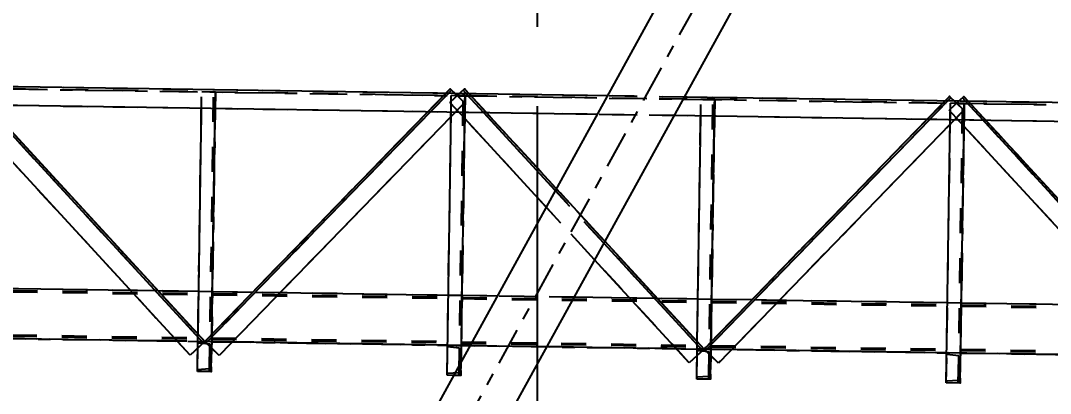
# Model space of a CAD drawing. Header units: millimetres. Extents: x 2368 to 8313, y 7493 to 11698.
# Drawn here: x 3977.2 to 4059.7, y 11271.9 to 11301.7 of the extents above; entities that cross this region are included whole.
import ezdxf

# ---------------------------------------------------------------- set-up
doc = ezdxf.new("R2010")
doc.units = ezdxf.units.MM
for name, pattern in [('CENTER', [50.8, 31.75, -6.35, 6.35, -6.35]), ('XKITLINE00', [0]), ('XKITLINE02', [4, 2, -2]), ('XKITLINE03', [6, 3, -1, 1, -1])]:
    doc.linetypes.add(name, pattern=pattern)
doc.styles.add('ROMANS', font='romans.shx')
doc.dimstyles.new('MD300', dxfattribs={"dimtxt": 2.5, "dimasz": 2.5, "dimexe": 1, "dimexo": 1, "dimgap": 0.5, "dimtad": 1, "dimdec": 1, "dimlfac": 50, "dimrnd": 0.5, "dimdsep": 46, "dimtxsty": 'ROMANS', "dimcen": 1, "dimclrd": 146, "dimclre": 146, "dimclrt": 30, "dimadec": 1, "dimazin": 2, "dimtfac": 1, "dimtdec": 1, "dimtmove": 0, "dimatfit": 1, "dimfxl": 1, "dimtolj": 1, "dimtzin": 0, "dimlwd": -1, "dimlwe": -1, "dimarcsym": 0})

# ---------------------------------------------------------------- blocks, each defined once
blk = doc.blocks.new('*D34')
at = {"color": 146, "transparency": 16777216}
for p, q in [((3908.589, 11276.547), (3908.589, 10991.038)), ((4244.133, 11249.201), (4244.133, 10991.038)), ((4241.633, 10992.038), (3911.089, 10992.038))]:
    blk.add_line(p, q, dxfattribs=at)
for points in [[(3911.089, 10992.455), (3911.089, 10991.621), (3908.589, 10992.038)], [(4241.633, 10992.455), (4241.633, 10991.621), (4244.133, 10992.038)]]:
    blk.add_solid(points, dxfattribs=at)
at = {"layer": 'Defpoints', "color": 0, "transparency": 16777216}
for p in [(3908.589, 11277.547), (4244.133, 11250.201), (3908.589, 10992.038)]:
    blk.add_point(p, dxfattribs=at)
at = {"color": 30, "transparency": 16777216, "insert": (4076.361, 10993.788), "char_height": 2.5, "attachment_point": 5, "style": 'ROMANS'}
blk.add_mtext('\\A1;16777', dxfattribs=at)
blk = doc.blocks.new('*D36')
at = {"color": 146, "transparency": 16777216}
for p, q in [((3888.588, 11276.272), (3888.588, 10979.265)), ((5216.588, 11054.98), (5216.588, 10979.265)), ((3891.088, 10980.265), (5214.088, 10980.265))]:
    blk.add_line(p, q, dxfattribs=at)
for points in [[(3891.088, 10980.681), (3891.088, 10979.848), (3888.588, 10980.265)], [(5214.088, 10980.681), (5214.088, 10979.848), (5216.588, 10980.265)]]:
    blk.add_solid(points, dxfattribs=at)
at = {"layer": 'Defpoints', "color": 0, "transparency": 16777216}
for p in [(3888.588, 11277.272), (5216.588, 11055.98), (5216.588, 10980.265)]:
    blk.add_point(p, dxfattribs=at)
at = {"color": 30, "transparency": 16777216, "insert": (4552.588, 10982.015), "char_height": 2.5, "attachment_point": 5, "style": 'ROMANS'}
blk.add_mtext('\\A1;66400', dxfattribs=at)
blk = doc.blocks.new('*D38')
at = {"color": 146, "transparency": 16777216}
for p, q in [((3888.584, 11276.27), (3888.584, 10968.162)), ((6544.588, 11276.271), (6544.588, 10968.162)), ((6542.088, 10969.162), (3891.084, 10969.162))]:
    blk.add_line(p, q, dxfattribs=at)
for points in [[(3891.084, 10969.579), (3891.084, 10968.745), (3888.584, 10969.162)], [(6542.088, 10969.579), (6542.088, 10968.745), (6544.588, 10969.162)]]:
    blk.add_solid(points, dxfattribs=at)
at = {"layer": 'Defpoints', "color": 0, "transparency": 16777216}
for p in [(3888.584, 11277.27), (6544.588, 11277.271), (3888.584, 10969.162)]:
    blk.add_point(p, dxfattribs=at)
at = {"color": 30, "transparency": 16777216, "insert": (5216.586, 10970.912), "char_height": 2.5, "attachment_point": 5, "style": 'ROMANS'}
blk.add_mtext('\\A1;132800', dxfattribs=at)

msp = doc.modelspace()

# ---------------------------------------------------------------- linework, layer by layer
at = {"color": 6, "linetype": 'CENTER'}
msp.add_line((4018.5882, 10907.5139), (4018.5882, 11495.735), dxfattribs=at)
at = {"color": 8, "linetype": 'XKITLINE03'}
for p, q in [((3986.5881, 11221.7207), (4068.5881, 11370.7429)), ((3986.5882, 11221.7207), (4068.5882, 11370.7429))]:
    msp.add_line(p, q, dxfattribs=at)
at = {"color": 8, "linetype": 'XKITLINE00'}
for p, q in [((4052.4391, 11347.0387), (3991.0279, 11235.4334)), ((4057.2288, 11344.4548), (3995.8176, 11232.8495))]:
    msp.add_line(p, q, dxfattribs=at)
at = {"color": 1, "linetype": 'XKITLINE03'}
for p, q in [((3910.3562, 11297.2447), (4163.2388, 11293.4062)), ((3910.3562, 11297.2447), (4163.2388, 11293.4062)), ((3972.7602, 11296.8481), (3991.9359, 11276.0043)), ((3991.936, 11276.0042), (3972.7602, 11296.848)), ((4011.5929, 11296.2564), (3991.936, 11276.0042)), ((3991.936, 11276.0042), (4011.5929, 11296.2563)), ((3992.7894, 11295.9935), (3992.4495, 11273.5961)), ((3992.4495, 11273.5961), (3992.7894, 11295.9935)), ((4012.7556, 11296.241), (4031.9313, 11275.3972)), ((4031.9314, 11275.3971), (4012.7556, 11296.241)), ((4012.7871, 11295.69), (4012.4472, 11273.2926)), ((4012.4472, 11273.2926), (4012.7871, 11295.6899)), ((4051.5883, 11295.6493), (4031.9314, 11275.3972)), ((4031.9314, 11275.3971), (4051.5883, 11295.6492)), ((4032.7848, 11295.3865), (4032.4449, 11272.9891)), ((4032.4449, 11272.989), (4032.7848, 11295.3864)), ((4052.4426, 11272.6855), (4052.7825, 11295.0829)), ((4052.7825, 11295.0829), (4052.4426, 11272.6855)), ((4052.7509, 11295.634), (4071.9267, 11274.7901)), ((4071.9267, 11274.79), (4052.751, 11295.6339)), ((3908.5888, 11277.2708), (4162.4655, 11273.4162)), ((4162.4655, 11273.4162), (3908.5888, 11277.2708)), ((3992.4859, 11275.9958), (3992.4859, 11275.9958)), ((4012.4836, 11275.6923), (4012.4836, 11275.6923)), ((4032.4813, 11275.3888), (4032.4813, 11275.3888)), ((4052.479, 11275.0852), (4052.479, 11275.0852))]:
    msp.add_line(p, q, dxfattribs=at)
at = {"color": 3, "linetype": 'XKITLINE02'}
for p, q in [((4162.5675, 11293.5864), (3912.328, 11297.3848)), ((4162.5664, 11293.4164), (3912.328, 11297.2147)), ((4162.5664, 11293.4164), (3912.328, 11297.2147)), ((3991.8182, 11275.8958), (3972.6425, 11296.7397)), ((3991.936, 11276.0042), (3972.7602, 11296.848)), ((4162.5582, 11292.0864), (3912.328, 11295.8846)), ((3991.3496, 11273.6128), (3991.6895, 11296.0102)), ((3991.3914, 11276.3599), (3991.6896, 11296.0102)), ((3992.7894, 11295.9935), (3991.6895, 11296.0102)), ((3992.7894, 11295.9935), (3991.6896, 11296.0102)), ((4011.5929, 11296.2564), (3991.936, 11276.0042)), ((4011.7078, 11296.1449), (3992.0508, 11275.8928)), ((3992.3095, 11273.5983), (3992.6495, 11295.9956)), ((3992.3095, 11273.5982), (3992.6494, 11295.9956)), ((3992.4495, 11273.5961), (3992.7894, 11295.9935)), ((3992.4913, 11276.3465), (3992.7894, 11295.9935)), ((4011.2311, 11295.8835), (4009.7961, 11294.4051)), ((4011.4508, 11295.8802), (4010.0159, 11294.4018)), ((4012.7556, 11296.241), (4011.5781, 11295.1577)), ((4012.3485, 11295.8666), (4011.5781, 11295.1578)), ((4012.7411, 11295.142), (4011.5929, 11296.2564)), ((4011.7077, 11296.1449), (4011.5929, 11296.2563)), ((4012.741, 11295.1419), (4011.9888, 11295.872)), ((4031.8136, 11275.2888), (4012.6378, 11296.1326)), ((4031.9314, 11275.3971), (4012.7556, 11296.241)), ((4014.2899, 11294.3369), (4012.8902, 11295.8584)), ((4014.5104, 11294.3336), (4013.1107, 11295.855)), ((3990.7585, 11274.9209), (3971.5827, 11295.7648)), ((4012.7411, 11295.142), (3993.0841, 11274.8899)), ((4011.3473, 11273.3093), (4011.6872, 11295.7066)), ((4012.7596, 11293.8735), (4011.5781, 11295.1578)), ((4030.7539, 11274.3138), (4011.5781, 11295.1577)), ((4012.741, 11295.1419), (4011.6618, 11294.0301)), ((4011.6671, 11294.3767), (4011.6873, 11295.7067)), ((4012.7871, 11295.6899), (4011.6872, 11295.7066)), ((4012.7871, 11295.69), (4011.6873, 11295.7067)), ((4012.3072, 11273.2947), (4012.6472, 11295.6921)), ((4012.3072, 11273.2947), (4012.6471, 11295.6921)), ((4012.4472, 11273.2926), (4012.7871, 11295.6899)), ((4012.767, 11294.3601), (4012.7871, 11295.69)), ((4030.3427, 11295.5934), (4024.1826, 11295.687)), ((4031.345, 11273.0057), (4031.6849, 11295.4031)), ((4031.3867, 11275.7528), (4031.685, 11295.4031)), ((4032.7848, 11295.3864), (4031.6849, 11295.4031)), ((4032.7848, 11295.3865), (4031.685, 11295.4031)), ((4051.5883, 11295.6493), (4031.9314, 11275.3972)), ((4051.7031, 11295.5379), (4032.0462, 11275.2857)), ((4032.3049, 11272.9912), (4032.6448, 11295.3886)), ((4032.3049, 11272.9912), (4032.6448, 11295.3885)), ((4032.4449, 11272.989), (4032.7848, 11295.3864)), ((4032.4867, 11275.7395), (4032.7848, 11295.3865)), ((4051.2265, 11295.2765), (4049.7915, 11293.7981)), ((4051.4462, 11295.2731), (4050.0113, 11293.7947)), ((4051.3427, 11272.7022), (4051.6826, 11295.0996)), ((4052.3439, 11295.2595), (4051.5734, 11294.5507)), ((4052.751, 11295.6339), (4051.5735, 11294.5506)), ((4052.7364, 11294.5349), (4051.5883, 11295.6493)), ((4051.7031, 11295.5378), (4051.5883, 11295.6492)), ((4051.6625, 11293.7697), (4051.6827, 11295.0996)), ((4052.7825, 11295.0829), (4051.6826, 11295.0996)), ((4052.7825, 11295.0829), (4051.6827, 11295.0996)), ((4052.7364, 11294.5349), (4051.9842, 11295.265)), ((4052.3026, 11272.6876), (4052.6425, 11295.085)), ((4052.3026, 11272.6877), (4052.6425, 11295.085)), ((4052.4426, 11272.6855), (4052.7825, 11295.0829)), ((4071.809, 11274.6817), (4052.6332, 11295.5256)), ((4071.9267, 11274.79), (4052.751, 11295.6339)), ((4052.7623, 11293.753), (4052.7825, 11295.0829)), ((4054.2853, 11293.7299), (4052.8856, 11295.2513)), ((4054.5058, 11293.7265), (4053.1061, 11295.2479)), ((4029.524, 11294.1057), (4023.364, 11294.1992)), ((4052.7364, 11294.5349), (4033.0795, 11274.2828)), ((4052.755, 11293.2664), (4051.5734, 11294.5507)), ((4070.7492, 11273.7068), (4051.5735, 11294.5506)), ((4052.7364, 11294.5349), (4051.6572, 11293.423)), ((4023.902, 11283.8886), (4020.0153, 11288.1135)), ((4023.9834, 11284.0365), (4020.0967, 11288.2613)), ((4023.1697, 11282.5577), (4019.283, 11286.7826)), ((4162.522, 11277.1394), (3908.6453, 11280.994)), ((4162.522, 11277.1393), (3908.6453, 11280.994)), ((4162.5236, 11277.2458), (3908.6469, 11281.1004)), ((4162.5237, 11277.2454), (3908.6469, 11281.1001)), ((4162.5262, 11277.4157), (3908.6495, 11281.2704)), ((4162.5262, 11277.4157), (3908.6495, 11281.2704)), ((4162.5263, 11277.4154), (3908.6495, 11281.27)), ((3988.2024, 11280.0625), (3985.9976, 11280.096)), ((3992.5467, 11279.9966), (3991.4468, 11280.0133)), ((3997.961, 11279.9144), (3995.7636, 11279.9477)), ((4012.5444, 11279.6929), (4011.4445, 11279.7096)), ((4021.5184, 11279.5567), (4015.3583, 11279.6502)), ((4028.198, 11279.4553), (4025.9931, 11279.4887)), ((4032.5421, 11279.3893), (4031.4422, 11279.406)), ((4037.9562, 11279.3071), (4035.7588, 11279.3405)), ((4052.5397, 11279.0857), (4051.4399, 11279.1024)), ((4162.4655, 11273.4162), (3908.5888, 11277.2708)), ((4162.4655, 11273.4162), (3908.5888, 11277.2708)), ((4162.4681, 11273.5862), (3908.5914, 11277.4408)), ((4162.4681, 11273.5858), (3908.5914, 11277.4405)), ((4162.4697, 11273.6926), (3908.593, 11277.5472)), ((4162.4697, 11273.6925), (3908.593, 11277.5472)), ((3994.1345, 11275.972), (3989.73, 11276.0389)), ((3994.1342, 11275.9717), (3989.7303, 11276.0385)), ((3991.3914, 11276.3599), (3991.3949, 11276.5924)), ((3992.4913, 11276.3465), (3992.4948, 11276.5799)), ((3991.936, 11276.0042), (3990.7585, 11274.9209)), ((3991.8182, 11275.8959), (3991.3782, 11275.4911)), ((3991.384, 11275.8765), (3991.386, 11276.0125)), ((3992.3427, 11275.7852), (3991.384, 11275.8765)), ((3992.4859, 11275.9958), (3991.386, 11276.0125)), ((3993.0841, 11274.8899), (3991.936, 11276.0042)), ((3992.4781, 11275.478), (3991.936, 11276.0042)), ((3992.3127, 11273.811), (3992.3427, 11275.7852)), ((3992.4495, 11273.5961), (3992.4859, 11275.9958)), ((4011.3817, 11275.573), (4011.3837, 11275.709)), ((4012.3404, 11275.4816), (4011.3817, 11275.573)), ((4012.4836, 11275.6923), (4011.3837, 11275.709)), ((4012.4837, 11275.6934), (4011.3838, 11275.7101)), ((4012.4837, 11275.6931), (4011.3838, 11275.7098)), ((4012.3104, 11273.5075), (4012.3404, 11275.4816)), ((4012.4472, 11273.2926), (4012.4836, 11275.6923)), ((4019.3352, 11275.589), (4013.1751, 11275.6826)), ((4019.3354, 11275.5894), (4013.1753, 11275.6829)), ((4034.1297, 11275.3647), (4029.7256, 11275.4316)), ((4034.1294, 11275.3644), (4029.7259, 11275.4313)), ((4031.9314, 11275.3971), (4030.7539, 11274.3138)), ((4031.8136, 11275.2889), (4031.3736, 11274.8841)), ((4031.3794, 11275.2695), (4031.3814, 11275.4054)), ((4032.3381, 11275.1781), (4031.3794, 11275.2695)), ((4032.4813, 11275.3888), (4031.3814, 11275.4054)), ((4031.3867, 11275.7528), (4031.3903, 11275.9853)), ((4033.0795, 11274.2828), (4031.9314, 11275.3972)), ((4032.4735, 11274.8709), (4031.9314, 11275.3971)), ((4032.4449, 11272.989), (4032.4813, 11275.3888)), ((4032.4867, 11275.7395), (4032.4902, 11275.9729)), ((4012.4472, 11273.2926), (4012.4639, 11274.39)), ((4032.3081, 11273.2039), (4032.3381, 11275.1781)), ((4051.3771, 11274.9659), (4051.3791, 11275.1019)), ((4052.3358, 11274.8746), (4051.3771, 11274.9659)), ((4052.479, 11275.0852), (4051.3791, 11275.1019)), ((4052.479, 11275.0861), (4051.3792, 11275.1028)), ((4052.479, 11275.0858), (4051.3792, 11275.1025)), ((4052.3058, 11272.9004), (4052.3358, 11274.8746)), ((4052.4426, 11272.6855), (4052.479, 11275.0852)), ((3991.3517, 11273.7488), (3991.3496, 11273.6128)), ((3992.4495, 11273.5961), (3991.3496, 11273.6128)), ((3992.3127, 11273.811), (3991.3517, 11273.7488)), ((4011.3494, 11273.4452), (4011.3473, 11273.3093)), ((4012.4472, 11273.2926), (4011.3473, 11273.3093)), ((4012.3104, 11273.5075), (4011.3494, 11273.4452)), ((4012.4472, 11273.2926), (4011.8649, 11273.3014)), ((4012.4472, 11273.2926), (4011.8649, 11273.3014)), ((4031.3471, 11273.1417), (4031.345, 11273.0057)), ((4032.4449, 11272.989), (4031.345, 11273.0057)), ((4032.3081, 11273.2039), (4031.3471, 11273.1417)), ((4051.3448, 11272.8382), (4051.3427, 11272.7022)), ((4052.3058, 11272.9004), (4051.3448, 11272.8382)), ((4052.4426, 11272.6855), (4051.3427, 11272.7022))]:
    msp.add_line(p, q, dxfattribs=at)
at = {"color": 7, "linetype": 'XKITLINE00'}
for p, q in [((4024.1826, 11295.687), (3941.2483, 11296.9458)), ((4011.5929, 11296.2563), (4011.2311, 11295.8835)), ((4011.7077, 11296.1449), (4011.4508, 11295.8802)), ((4011.7077, 11296.1449), (4011.5929, 11296.2563)), ((4011.9888, 11295.872), (4011.7077, 11296.1449)), ((4012.7556, 11296.241), (4012.3485, 11295.8666)), ((4012.8902, 11295.8584), (4012.6378, 11296.1327)), ((4013.1107, 11295.855), (4012.7556, 11296.241)), ((4023.364, 11294.1992), (3942.2858, 11295.4299)), ((4117.0495, 11294.2773), (4030.3427, 11295.5934)), ((4051.5883, 11295.6492), (4051.2265, 11295.2765)), ((4051.7031, 11295.5378), (4051.4462, 11295.2731)), ((4051.7031, 11295.5378), (4051.5883, 11295.6492)), ((4051.9842, 11295.265), (4051.7031, 11295.5378)), ((4052.7509, 11295.634), (4052.3439, 11295.2595)), ((4052.8856, 11295.2513), (4052.6332, 11295.5256)), ((4053.1061, 11295.2479), (4052.7509, 11295.634)), ((3990.7584, 11274.921), (3972.7642, 11294.4805)), ((3991.8182, 11275.8959), (3974.2945, 11294.944)), ((3991.9359, 11276.0043), (3974.515, 11294.9407)), ((3991.3949, 11276.5924), (3991.6694, 11294.6803)), ((4009.7961, 11294.4051), (3991.936, 11276.0042)), ((4010.0159, 11294.4018), (3992.0508, 11275.8927)), ((3992.4948, 11276.5799), (3992.7693, 11294.6636)), ((4011.3474, 11273.3093), (4011.6671, 11294.3767)), ((4012.4639, 11274.39), (4012.767, 11294.3601)), ((4020.0153, 11288.1135), (4014.2899, 11294.3369)), ((4020.0967, 11288.2613), (4014.5104, 11294.3336)), ((4011.6618, 11294.0301), (3993.0841, 11274.8898)), ((4019.283, 11286.7826), (4012.7596, 11293.8735)), ((4118.0754, 11292.7616), (4029.524, 11294.1057)), ((4031.3903, 11275.9853), (4031.6648, 11294.0732)), ((4049.7915, 11293.7981), (4031.9314, 11275.3971)), ((4050.0113, 11293.7947), (4032.0462, 11275.2857)), ((4032.4902, 11275.9729), (4032.7646, 11294.0565)), ((4051.6572, 11293.423), (4033.0795, 11274.2827)), ((4051.3427, 11272.7022), (4051.6625, 11293.7697)), ((4052.4426, 11272.6855), (4052.7623, 11293.753)), ((4071.809, 11274.6818), (4054.2853, 11293.7299)), ((4071.9267, 11274.7901), (4054.5058, 11293.7265)), ((4070.7492, 11273.7068), (4052.755, 11293.2664)), ((4031.8136, 11275.2889), (4023.902, 11283.8886)), ((4031.9313, 11275.3972), (4023.9834, 11284.0365)), ((4030.7538, 11274.3139), (4023.1697, 11282.5577)), ((3985.9976, 11280.096), (3972.549, 11280.3002)), ((3991.4468, 11280.0133), (3988.2024, 11280.0625)), ((3995.7636, 11279.9477), (3992.5467, 11279.9966)), ((4011.4445, 11279.7096), (3997.961, 11279.9144)), ((4015.3583, 11279.6502), (4012.5444, 11279.6929)), ((4025.9931, 11279.4887), (4021.5184, 11279.5567)), ((4031.4422, 11279.406), (4028.198, 11279.4553)), ((4035.7588, 11279.3405), (4032.5421, 11279.3893)), ((4051.4399, 11279.1024), (4037.9562, 11279.3071)), ((4065.9887, 11278.8815), (4052.5397, 11279.0857)), ((3989.73, 11276.0389), (3972.4883, 11276.3006)), ((3989.7303, 11276.0385), (3972.4883, 11276.3003)), ((3991.3497, 11273.6128), (3991.3914, 11276.3599)), ((3992.4495, 11273.5961), (3992.4913, 11276.3465)), ((3991.3782, 11275.4911), (3990.7584, 11274.921)), ((3991.9359, 11276.0043), (3991.8182, 11275.8959)), ((3992.0508, 11275.8927), (3991.936, 11276.0042)), ((3993.0841, 11274.8898), (3992.4781, 11275.478)), ((4011.3838, 11275.7098), (3994.1342, 11275.9717)), ((4011.3838, 11275.7101), (3994.1345, 11275.972)), ((4013.1753, 11275.6829), (4012.4837, 11275.6934)), ((4013.1751, 11275.6826), (4012.4837, 11275.6931)), ((4029.7259, 11275.4313), (4019.3352, 11275.589)), ((4029.7256, 11275.4316), (4019.3354, 11275.5894)), ((4031.345, 11273.0058), (4031.3867, 11275.7528)), ((4031.9313, 11275.3972), (4031.8136, 11275.2889)), ((4032.0462, 11275.2857), (4031.9314, 11275.3971)), ((4032.4449, 11272.9891), (4032.4867, 11275.7395)), ((4051.3792, 11275.1025), (4034.1294, 11275.3644)), ((4051.3792, 11275.1028), (4034.1297, 11275.3647)), ((4031.3736, 11274.8841), (4030.7538, 11274.3139)), ((4033.0795, 11274.2827), (4032.4735, 11274.8709)), ((4069.7211, 11274.8243), (4052.479, 11275.0861)), ((4069.7215, 11274.824), (4052.479, 11275.0858)), ((3992.4495, 11273.5961), (3991.3496, 11273.6128)), ((3992.4495, 11273.5961), (3991.3497, 11273.6128)), ((4011.8649, 11273.3014), (4011.3473, 11273.3093)), ((4011.8649, 11273.3014), (4011.3474, 11273.3093)), ((4032.4449, 11272.9891), (4031.345, 11273.0058)), ((4032.4449, 11272.989), (4031.345, 11273.0057)), ((4052.4426, 11272.6855), (4051.3427, 11272.7022)), ((4052.4426, 11272.6855), (4051.3427, 11272.7022))]:
    msp.add_line(p, q, dxfattribs=at)
at = {"color": 1, "linetype": 'XKITLINE00'}
for centre in [(3992.7894, 11295.9935), (3992.7894, 11295.9935), (4011.5929, 11296.2564), (4011.5929, 11296.2563), (4012.7556, 11296.241), (4012.7556, 11296.241), (4012.7871, 11295.69), (4012.7871, 11295.6899), (4032.7848, 11295.3865), (4032.7848, 11295.3864), (4051.5883, 11295.6493), (4051.5883, 11295.6492), (4052.7509, 11295.634), (4052.751, 11295.6339), (4052.7825, 11295.0829), (4052.7825, 11295.0829), (3991.9359, 11276.0043), (3991.936, 11276.0042), (3991.936, 11276.0042), (3991.936, 11276.0042), (3992.4859, 11275.9958), (4012.4836, 11275.6923), (4031.9313, 11275.3972), (4031.9314, 11275.3972), (4031.9314, 11275.3971), (4031.9314, 11275.3971), (4032.4813, 11275.3888), (4052.479, 11275.0852), (3992.4495, 11273.5961), (3992.4495, 11273.5961), (4012.4472, 11273.2926), (4012.4472, 11273.2926), (4032.4449, 11272.9891), (4032.4449, 11272.989), (4052.4426, 11272.6855), (4052.4426, 11272.6855)]:
    msp.add_circle(centre, 0.004, dxfattribs=at)

# ---------------------------------------------------------------- dimensions: what is measured, and where the dimension line sits
for base, p1, p2, picture, middle in [((3888.5836, 10969.1621), (6544.5882, 11277.2708), (3888.5836, 11277.2703), '*D38', (5216.5859, 10970.9121)), ((5216.5882, 10980.2647), (3888.5882, 11277.2717), (5216.5882, 11055.9804), '*D36', (4552.5882, 10982.0147))]:
    dim = msp.add_linear_dim(base=base, p1=p1, p2=p2, dimstyle='MD300')
    dim.commit()
    dim.dimension.update_dxf_attribs({"geometry": picture, "text_midpoint": middle})
dim = msp.add_linear_dim(base=(3908.5888, 10992.0378), p1=(4244.133, 11250.201), p2=(3908.5888, 11277.5473), angle=180, dimstyle='MD300')
dim.commit()
dim.dimension.update_dxf_attribs({"geometry": '*D34', "text_midpoint": (4076.3609, 10993.7878)})

doc.saveas('drawing.dxf')
